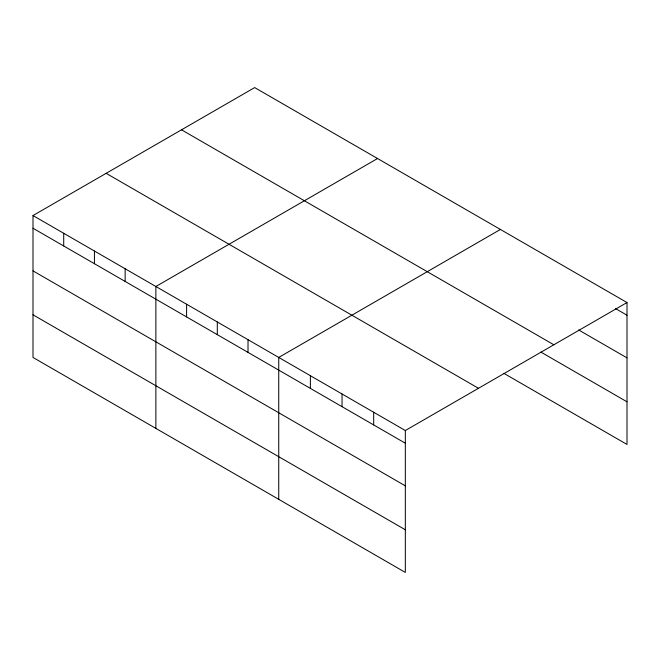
<?xml version="1.0" encoding="UTF-8"?>
<svg xmlns="http://www.w3.org/2000/svg" width="660" height="660" viewBox="0 0 660 660"><rect width="100%" height="100%" fill="white"/><g stroke="black" fill="none" stroke-linecap="round" stroke-linejoin="round"><path stroke-width="0.99" d="M33 215.556L405.331 430.526L405.331 572.418L33 357.456L33 215.556L254.669 87.582L627 302.544L627 444.444L503.927 373.378M377.536 158.524L155.867 286.498L155.867 428.389M500.404 229.457L278.743 357.439L278.743 499.331M405.331 430.526L627 302.544M615.574 308.632L627 315.224M578.647 329.95L627 357.868M181.517 129.814L553.847 344.776M540.845 352.06L627 401.8M106.153 173.324L478.483 388.295M33 228.245L405.331 443.207M33 270.88L405.331 485.842M33 314.812L405.331 529.782M373.684 412.252L373.684 424.933M342.037 393.979L342.037 406.659M310.39 375.705L310.39 388.393M248.02 339.702L248.02 352.382M217.305 321.964L217.305 334.653M186.59 304.235L186.59 316.915M125.152 268.76L125.152 281.449M94.438 251.031L94.438 263.711M63.715 233.293L63.715 245.974"/></g></svg>
